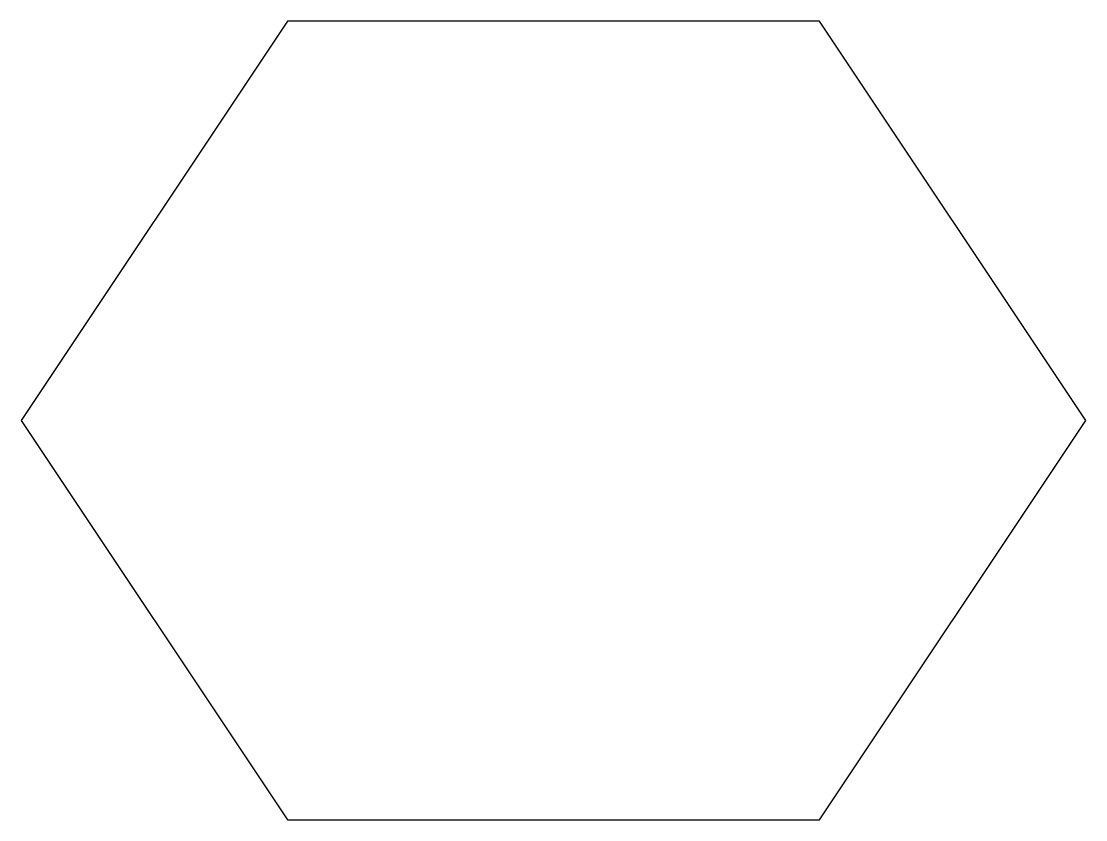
# Model space of a CAD drawing. Header units: metres. Extents: x 10 to 90, y 10 to 70.
import ezdxf

# ---------------------------------------------------------------- set-up
doc = ezdxf.new("R2010")
doc.units = ezdxf.units.M

msp = doc.modelspace()

# ---------------------------------------------------------------- linework, layer by layer
msp.add_lwpolyline([(30, 10), (70, 10), (90, 40), (70, 70), (30, 70), (10, 40)], close=True)

doc.saveas('drawing.dxf')
